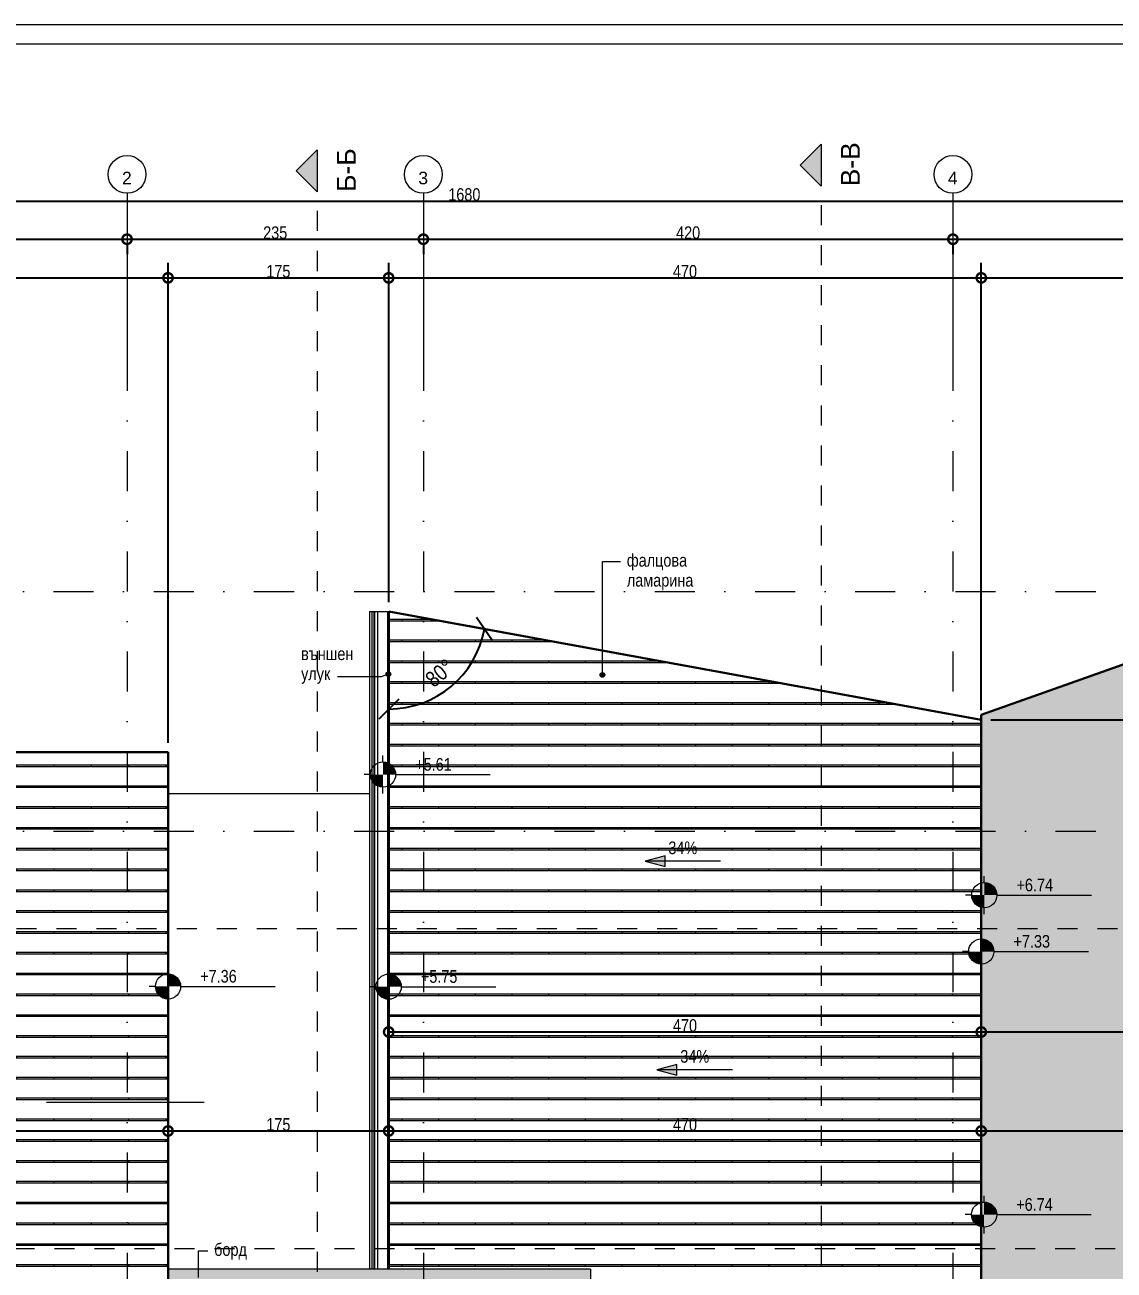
# Model space of a CAD drawing. Header units: centimetres. Extents: x 0 to 25250, y 0 to 2250.
# Drawn here: x 7047 to 7911, y 1112 to 2100 of the extents above; entities that cross this region are included whole.
import ezdxf

# ---------------------------------------------------------------- set-up
doc = ezdxf.new("R2010")
doc.units = ezdxf.units.CM
doc.linetypes.add('19-View-1$0$Dash', pattern=[31.75, 15.875, -15.875])
doc.linetypes.add('19-View-1$0$Dash dot', pattern=[79.375, 31.75, -23.8125, 0, -23.8125])
for name, color, linetype, lineweight in [('A-ANNO-DIMS', 7, 'Continuous', 9), ('A-ANNO-NOTE', 7, 'Continuous', 9), ('A-DETL-MBND', 7, 'Continuous', 9), ('A-ROOF', 7, 'Continuous', 9), ('A-ROOF-OTLN', 7, 'Continuous', 9), ('A-ROOF-PATT', 7, 'Continuous', 9), ('A-WALL', 7, 'Continuous', 9), ('A-WALL-PATT', 7, 'Continuous', 9), ('G-ANNO-DIMS', 7, 'Continuous', 9), ('G-ANNO-SYMB', 7, 'Continuous', 9), ('G-ANNO-TEXT', 7, 'Continuous', 9), ('G-ANNO-TTLB', 7, 'Continuous', 9), ('S-GRID', 7, 'Continuous', 9), ('S-GRID-IDEN', 7, 'Continuous', 9)]:
    doc.layers.add(name, color=color, linetype=linetype, lineweight=lineweight)
doc.styles.add('19-View-1$0$Arial', font='arial.ttf', dxfattribs={"height": 10})
doc.styles.add('19-View-1$0$Arial Narrow', font='ARIALN.TTF', dxfattribs={"height": 10})
doc.styles.add('19-View-1$0$Arial Narrow_1', font='ARIALN.TTF', dxfattribs={"height": 12.5})
doc.styles.add('19-View-1$0$Arial Narrow_2', font='ARIALN.TTF', dxfattribs={"height": 10})
doc.styles.add('19-View-1$0$Arial Narrow_3', font='ARIALN.TTF', dxfattribs={"height": 10})
doc.styles.add('19-View-1$0$Arial_1', font='arial.ttf', dxfattribs={"height": 15})
doc.dimstyles.new('19-View-1$0$Diagonal_1', dxfattribs={"dimscale": 30.48, "dimtxt": 12.792887, "dimasz": 0.520833, "dimexe": 0.393701, "dimexo": 0.246063, "dimgap": 0.246063, "dimtad": 1, "dimdec": 0, "dimzin": 0, "dimdsep": 46, "dimtxsty": '19-View-1$0$Arial Narrow_1', "dimblk1": '19-View-1$0$_Oblique', "dimblk2": '19-View-1$0$_Oblique', "dimsah": 1, "dimcen": 0.09, "dimadec": 0, "dimazin": 0, "dimtfac": 1, "dimtdec": 4, "dimtix": 1, "dimtmove": 0, "dimatfit": 3, "dimfxl": 1, "dimtvp": 1, "dimtolj": 1, "dimtzin": 0, "dimarcsym": 2})
doc.dimstyles.new('19-View-1$0$TEC_DIM', dxfattribs={"dimscale": 30.48, "dimtxt": 10.23431, "dimasz": 0.492126, "dimexe": 0.393701, "dimexo": 0.246063, "dimgap": 0, "dimtad": 1, "dimdec": 0, "dimzin": 0, "dimdsep": 46, "dimtxsty": '19-View-1$0$Arial Narrow', "dimblk1": '19-View-1$0$_DotSmall', "dimblk2": '19-View-1$0$_DotSmall', "dimsah": 1, "dimcen": 0.09, "dimazin": 0, "dimtfac": 1, "dimtdec": 4, "dimtix": 1, "dimtmove": 0, "dimatfit": 3, "dimfxl": 1, "dimtvp": 1, "dimtolj": 1, "dimtzin": 0, "dimarcsym": 2})
doc.dimstyles.new('19-View-1$0$TEC_DIM_1', dxfattribs={"dimscale": 30.48, "dimtxt": 10.23431, "dimasz": 0.492126, "dimexe": 0.393701, "dimexo": 0.246063, "dimgap": 0, "dimtad": 1, "dimdec": 0, "dimzin": 0, "dimdsep": 46, "dimtxsty": '19-View-1$0$Arial Narrow_3', "dimblk1": '19-View-1$0$_DotSmall', "dimblk2": '19-View-1$0$_DotSmall', "dimsah": 1, "dimcen": 0.09, "dimazin": 0, "dimtfac": 1, "dimtdec": 4, "dimtix": 1, "dimtmove": 0, "dimatfit": 3, "dimfxl": 1, "dimtvp": 1, "dimtolj": 1, "dimtzin": 0, "dimarcsym": 2})

# ---------------------------------------------------------------- blocks, each defined once
blk = doc.blocks.new('TEC_ОФИЦИАЛНА РАМКА - TEC_ОФИЦИАЛНА РАМКА-2548456-СГРАДА ТИП III - ПЛАН ПОКРИВ')
at = {"layer": 'G-ANNO-TTLB'}
for p, q in [((41.621, 37.554), (-18.379, 37.554)), ((-16.129, 37.254), (41.321, 37.254))]:
    blk.add_line(p, q, dxfattribs=at)
blk = doc.blocks.new('Grid - TEC_GRID_CIRCLE-145857-ПОКРИВ')
at = {"layer": 'S-GRID-IDEN'}
blk.add_circle((0, 0), 0.3, dxfattribs=at)
blk = doc.blocks.new('Section - TEC_SECTION-13048-ПОКРИВ')
at = {"layer": 'G-ANNO-SYMB'}
blk.add_hatch(color=256, dxfattribs=at).paths.add_polyline_path([(0, 0.334), (0.334, 0), (-0.334, 0)])
for p, q in [((0, 0.334), (-0.334, 0)), ((0.334, 0), (0, 0.334)), ((-0.334, 0), (0.334, 0))]:
    blk.add_line(p, q, dxfattribs=at)
blk = doc.blocks.new('Spot Elevations - PLAN - PROJECT-149572-ПОКРИВ')
at = {"layer": 'A-ANNO-NOTE'}
h = blk.add_hatch(color=256, dxfattribs=at)
edge = h.paths.add_edge_path()
edge.add_line((0, 0), (0, 0.2))
edge.add_arc((0, 0), 0.2, 0, 90, ccw=False)
edge.add_line((0.2, 0), (0, 0))
h = blk.add_hatch(color=256, dxfattribs=at)
edge = h.paths.add_edge_path()
edge.add_line((0, 0), (0, -0.2))
edge.add_arc((0, 0), 0.2, 180, 270, ccw=False)
edge.add_line((-0.2, 0), (0, 0))
for p, q in [((0, 0.2), (0, 0.3)), ((-0.2, 0), (-0.3, 0)), ((0.2, 0), (1.7, 0)), ((0, -0.3), (0, -0.2))]:
    blk.add_line(p, q, dxfattribs=at)
blk.add_circle((0, 0), 0.2, dxfattribs=at)
blk = doc.blocks.new('19-View-1$0$_DotSmall')
at = {"color": 0, "linetype": 'ByBlock', "const_width": 0.5}
blk.add_lwpolyline([(-0.0625, 0, 1), (0.0625, 0, 1)], format="xyb", close=True, dxfattribs=at)
blk = doc.blocks.new('*D2884')
at = {"layer": 'A-ANNO-DIMS', "color": 0, "lineweight": -2, "transparency": 16777216}
for p, q in [((6668.5, 1930.04), (7128.5, 1930.04)), ((6668.5, 1925.2), (6668.5, 1918.04)), ((7128.5, 1925.2), (7128.5, 1918.04))]:
    blk.add_line(p, q, dxfattribs=at)
at = {"layer": 'A-ANNO-DIMS', "color": 0, "lineweight": -2, "transparency": 16777216, "xscale": 15, "yscale": 15, "zscale": 15, "rotation": 180}
blk.add_blockref('19-View-1$0$_DotSmall', (6668.5, 1930.04), dxfattribs=at)
at = {"layer": 'A-ANNO-DIMS', "color": 0, "lineweight": -2, "transparency": 16777216, "xscale": 15, "yscale": 15, "zscale": 15}
blk.add_blockref('19-View-1$0$_DotSmall', (7128.5, 1930.04), dxfattribs=at)
at = {"layer": 'A-ANNO-DIMS', "color": 0, "transparency": 16777216, "insert": (6898.5, 1935.15), "char_height": 10, "width": 22.8079, "attachment_point": 5, "style": '19-View-1$0$Arial Narrow'}
blk.add_mtext('\\A1;460', dxfattribs=at)
blk = doc.blocks.new('*D2885')
at = {"layer": 'A-ANNO-DIMS', "color": 0, "lineweight": -2, "transparency": 16777216}
for p, q in [((7128.5, 1930.04), (7363.5, 1930.04)), ((7128.5, 1925.2), (7128.5, 1918.04)), ((7363.5, 1925.2), (7363.5, 1918.04))]:
    blk.add_line(p, q, dxfattribs=at)
at = {"layer": 'A-ANNO-DIMS', "color": 0, "lineweight": -2, "transparency": 16777216, "xscale": 15, "yscale": 15, "zscale": 15, "rotation": 180}
blk.add_blockref('19-View-1$0$_DotSmall', (7128.5, 1930.04), dxfattribs=at)
at = {"layer": 'A-ANNO-DIMS', "color": 0, "lineweight": -2, "transparency": 16777216, "xscale": 15, "yscale": 15, "zscale": 15}
blk.add_blockref('19-View-1$0$_DotSmall', (7363.5, 1930.04), dxfattribs=at)
at = {"layer": 'A-ANNO-DIMS', "color": 0, "transparency": 16777216, "insert": (7246, 1935.15), "char_height": 10, "width": 22.8079, "attachment_point": 5, "style": '19-View-1$0$Arial Narrow'}
blk.add_mtext('\\A1;235', dxfattribs=at)
blk = doc.blocks.new('*D2886')
at = {"layer": 'A-ANNO-DIMS', "color": 0, "lineweight": -2, "transparency": 16777216}
for p, q in [((7363.5, 1930.04), (7783.5, 1930.04)), ((7363.5, 1925.2), (7363.5, 1918.04)), ((7783.5, 1925.2), (7783.5, 1918.04))]:
    blk.add_line(p, q, dxfattribs=at)
at = {"layer": 'A-ANNO-DIMS', "color": 0, "lineweight": -2, "transparency": 16777216, "xscale": 15, "yscale": 15, "zscale": 15, "rotation": 180}
blk.add_blockref('19-View-1$0$_DotSmall', (7363.5, 1930.04), dxfattribs=at)
at = {"layer": 'A-ANNO-DIMS', "color": 0, "lineweight": -2, "transparency": 16777216, "xscale": 15, "yscale": 15, "zscale": 15}
blk.add_blockref('19-View-1$0$_DotSmall', (7783.5, 1930.04), dxfattribs=at)
at = {"layer": 'A-ANNO-DIMS', "color": 0, "transparency": 16777216, "insert": (7573.5, 1935.15), "char_height": 10, "width": 22.8079, "attachment_point": 5, "style": '19-View-1$0$Arial Narrow'}
blk.add_mtext('\\A1;420', dxfattribs=at)
blk = doc.blocks.new('*D2887')
at = {"layer": 'A-ANNO-DIMS', "color": 0, "lineweight": -2, "transparency": 16777216}
for p, q in [((7783.5, 1930.04), (8203.5, 1930.04)), ((7783.5, 1925.2), (7783.5, 1918.04)), ((8203.5, 1925.2), (8203.5, 1918.04))]:
    blk.add_line(p, q, dxfattribs=at)
at = {"layer": 'A-ANNO-DIMS', "color": 0, "lineweight": -2, "transparency": 16777216, "xscale": 15, "yscale": 15, "zscale": 15, "rotation": 180}
blk.add_blockref('19-View-1$0$_DotSmall', (7783.5, 1930.04), dxfattribs=at)
at = {"layer": 'A-ANNO-DIMS', "color": 0, "lineweight": -2, "transparency": 16777216, "xscale": 15, "yscale": 15, "zscale": 15}
blk.add_blockref('19-View-1$0$_DotSmall', (8203.5, 1930.04), dxfattribs=at)
at = {"layer": 'A-ANNO-DIMS', "color": 0, "transparency": 16777216, "insert": (7993.5, 1935.15), "char_height": 10, "width": 22.8079, "attachment_point": 5, "style": '19-View-1$0$Arial Narrow'}
blk.add_mtext('\\A1;420', dxfattribs=at)
blk = doc.blocks.new('*D2889')
at = {"layer": 'A-ANNO-DIMS', "color": 0, "lineweight": -2, "transparency": 16777216}
for p, q in [((6556, 1285.61), (6556, 1972.27)), ((8236, 1712.68), (8236, 1972.27)), ((6556, 1960.27), (8236, 1960.27))]:
    blk.add_line(p, q, dxfattribs=at)
at = {"layer": 'A-ANNO-DIMS', "color": 0, "lineweight": -2, "transparency": 16777216, "xscale": 15, "yscale": 15, "zscale": 15, "rotation": 180}
blk.add_blockref('19-View-1$0$_DotSmall', (6556, 1960.27), dxfattribs=at)
at = {"layer": 'A-ANNO-DIMS', "color": 0, "lineweight": -2, "transparency": 16777216, "xscale": 15, "yscale": 15, "zscale": 15}
blk.add_blockref('19-View-1$0$_DotSmall', (8236, 1960.27), dxfattribs=at)
at = {"layer": 'A-ANNO-DIMS', "color": 0, "transparency": 16777216, "insert": (7396, 1965.38), "char_height": 10, "width": 30.4105, "attachment_point": 5, "style": '19-View-1$0$Arial Narrow'}
blk.add_mtext('\\A1;1680', dxfattribs=at)
blk = doc.blocks.new('*D2891')
at = {"layer": 'A-ANNO-DIMS', "color": 0, "lineweight": -2, "transparency": 16777216}
for p, q in [((6636, 1530.61), (6636, 1911.37)), ((7161, 1530.61), (7161, 1911.37)), ((6636, 1899.37), (7161, 1899.37))]:
    blk.add_line(p, q, dxfattribs=at)
at = {"layer": 'A-ANNO-DIMS', "color": 0, "lineweight": -2, "transparency": 16777216, "xscale": 15, "yscale": 15, "zscale": 15, "rotation": 180}
blk.add_blockref('19-View-1$0$_DotSmall', (6636, 1899.37), dxfattribs=at)
at = {"layer": 'A-ANNO-DIMS', "color": 0, "lineweight": -2, "transparency": 16777216, "xscale": 15, "yscale": 15, "zscale": 15}
blk.add_blockref('19-View-1$0$_DotSmall', (7161, 1899.37), dxfattribs=at)
at = {"layer": 'A-ANNO-DIMS', "color": 0, "transparency": 16777216, "insert": (6898.5, 1904.47), "char_height": 10, "width": 22.8079, "attachment_point": 5, "style": '19-View-1$0$Arial Narrow'}
blk.add_mtext('\\A1;525', dxfattribs=at)
blk = doc.blocks.new('*D2892')
at = {"layer": 'A-ANNO-DIMS', "color": 0, "lineweight": -2, "transparency": 16777216}
for p, q in [((7161, 1530.61), (7161, 1911.37)), ((7336, 1642.23), (7336, 1911.37)), ((7161, 1899.37), (7336, 1899.37))]:
    blk.add_line(p, q, dxfattribs=at)
at = {"layer": 'A-ANNO-DIMS', "color": 0, "lineweight": -2, "transparency": 16777216, "xscale": 15, "yscale": 15, "zscale": 15, "rotation": 180}
blk.add_blockref('19-View-1$0$_DotSmall', (7161, 1899.37), dxfattribs=at)
at = {"layer": 'A-ANNO-DIMS', "color": 0, "lineweight": -2, "transparency": 16777216, "xscale": 15, "yscale": 15, "zscale": 15}
blk.add_blockref('19-View-1$0$_DotSmall', (7336, 1899.37), dxfattribs=at)
at = {"layer": 'A-ANNO-DIMS', "color": 0, "transparency": 16777216, "insert": (7248.5, 1904.47), "char_height": 10, "width": 22.8079, "attachment_point": 5, "style": '19-View-1$0$Arial Narrow'}
blk.add_mtext('\\A1;175', dxfattribs=at)
blk = doc.blocks.new('*D2893')
at = {"layer": 'A-ANNO-DIMS', "color": 0, "lineweight": -2, "transparency": 16777216}
for p, q in [((7336, 1642.23), (7336, 1911.37)), ((7806, 1556.44), (7806, 1911.37)), ((7336, 1899.37), (7806, 1899.37))]:
    blk.add_line(p, q, dxfattribs=at)
at = {"layer": 'A-ANNO-DIMS', "color": 0, "lineweight": -2, "transparency": 16777216, "xscale": 15, "yscale": 15, "zscale": 15, "rotation": 180}
blk.add_blockref('19-View-1$0$_DotSmall', (7336, 1899.37), dxfattribs=at)
at = {"layer": 'A-ANNO-DIMS', "color": 0, "lineweight": -2, "transparency": 16777216, "xscale": 15, "yscale": 15, "zscale": 15}
blk.add_blockref('19-View-1$0$_DotSmall', (7806, 1899.37), dxfattribs=at)
at = {"layer": 'A-ANNO-DIMS', "color": 0, "transparency": 16777216, "insert": (7571, 1904.47), "char_height": 10, "width": 22.8079, "attachment_point": 5, "style": '19-View-1$0$Arial Narrow'}
blk.add_mtext('\\A1;470', dxfattribs=at)
blk = doc.blocks.new('*D2894')
at = {"layer": 'A-ANNO-DIMS', "color": 0, "lineweight": -2, "transparency": 16777216}
for p, q in [((7806, 1556.44), (7806, 1911.37)), ((8236, 1712.68), (8236, 1911.37)), ((7806, 1899.37), (8236, 1899.37))]:
    blk.add_line(p, q, dxfattribs=at)
at = {"layer": 'A-ANNO-DIMS', "color": 0, "lineweight": -2, "transparency": 16777216, "xscale": 15, "yscale": 15, "zscale": 15, "rotation": 180}
blk.add_blockref('19-View-1$0$_DotSmall', (7806, 1899.37), dxfattribs=at)
at = {"layer": 'A-ANNO-DIMS', "color": 0, "lineweight": -2, "transparency": 16777216, "xscale": 15, "yscale": 15, "zscale": 15}
blk.add_blockref('19-View-1$0$_DotSmall', (8236, 1899.37), dxfattribs=at)
at = {"layer": 'A-ANNO-DIMS', "color": 0, "transparency": 16777216, "insert": (8021, 1904.47), "char_height": 10, "width": 22.8079, "attachment_point": 5, "style": '19-View-1$0$Arial Narrow'}
blk.add_mtext('\\A1;430', dxfattribs=at)
blk = doc.blocks.new('19-View-1$0$_Oblique')
at = {"color": 0, "linetype": 'ByBlock', "lineweight": -2}
blk.add_line((-0.5, -0.5), (0.5, 0.5), dxfattribs=at)
blk = doc.blocks.new('*D2943')
at = {"layer": 'A-ANNO-DIMS', "color": 0, "lineweight": -2, "transparency": 16777216}
for p, q in [((7428.29, 1617.88), (7400.26, 1623)), ((7336, 1540.9), (7336, 1569.4))]:
    blk.add_line(p, q, dxfattribs=at)
blk.add_arc((7336, 1634.73), 77.32, 270, 349.65596, dxfattribs=at)
at = {"layer": 'A-ANNO-DIMS', "color": 0, "lineweight": -2, "transparency": 16777216, "xscale": 15.875, "yscale": 15.875, "zscale": 15.875}
for p, rotation in [((7412.06, 1620.84), 79.65595731341536), ((7336, 1557.4), 180.0000000000002)]:
    blk.add_blockref('19-View-1$0$_Oblique', p, dxfattribs=dict(at, rotation=rotation))
at = {"layer": 'A-ANNO-DIMS', "color": 0, "transparency": 16777216, "insert": (7376.63, 1586.01), "char_height": 12.5, "width": 27.2915, "attachment_point": 5, "rotation": 39.82798, "style": '19-View-1$0$Arial Narrow_1'}
blk.add_mtext('\\A1;80°', dxfattribs=at)
blk = doc.blocks.new('*D2945')
at = {"layer": 'A-ANNO-DIMS', "color": 0, "lineweight": -2, "transparency": 16777216}
for p, q in [((6666.12, 1210.61), (6666.12, 1234.75)), ((6666.12, 1222.75), (7161, 1222.75)), ((7161, 1217.9), (7161, 1210.75))]:
    blk.add_line(p, q, dxfattribs=at)
at = {"layer": 'A-ANNO-DIMS', "color": 0, "lineweight": -2, "transparency": 16777216, "xscale": 15, "yscale": 15, "zscale": 15, "rotation": 180}
blk.add_blockref('19-View-1$0$_DotSmall', (6666.12, 1222.75), dxfattribs=at)
at = {"layer": 'A-ANNO-DIMS', "color": 0, "lineweight": -2, "transparency": 16777216, "xscale": 15, "yscale": 15, "zscale": 15}
blk.add_blockref('19-View-1$0$_DotSmall', (7161, 1222.75), dxfattribs=at)
at = {"layer": 'A-ANNO-DIMS', "color": 0, "transparency": 16777216, "insert": (6913.56, 1227.85), "char_height": 10, "width": 22.8079, "attachment_point": 5, "style": '19-View-1$0$Arial Narrow'}
blk.add_mtext('\\A1;495', dxfattribs=at)
blk = doc.blocks.new('*D2946')
at = {"layer": 'A-ANNO-DIMS', "color": 0, "lineweight": -2, "transparency": 16777216}
for p, q in [((7161, 1222.75), (7336, 1222.75)), ((7161, 1217.9), (7161, 1210.75)), ((7336, 1217.9), (7336, 1210.75))]:
    blk.add_line(p, q, dxfattribs=at)
at = {"layer": 'A-ANNO-DIMS', "color": 0, "lineweight": -2, "transparency": 16777216, "xscale": 15, "yscale": 15, "zscale": 15, "rotation": 180}
blk.add_blockref('19-View-1$0$_DotSmall', (7161, 1222.75), dxfattribs=at)
at = {"layer": 'A-ANNO-DIMS', "color": 0, "lineweight": -2, "transparency": 16777216, "xscale": 15, "yscale": 15, "zscale": 15}
blk.add_blockref('19-View-1$0$_DotSmall', (7336, 1222.75), dxfattribs=at)
at = {"layer": 'A-ANNO-DIMS', "color": 0, "transparency": 16777216, "insert": (7248.5, 1227.85), "char_height": 10, "width": 22.8079, "attachment_point": 5, "style": '19-View-1$0$Arial Narrow'}
blk.add_mtext('\\A1;175', dxfattribs=at)
blk = doc.blocks.new('*D2947')
at = {"layer": 'A-ANNO-DIMS', "color": 0, "lineweight": -2, "transparency": 16777216}
for p, q in [((7336, 1222.75), (7806, 1222.75)), ((7336, 1217.9), (7336, 1210.75)), ((7806, 1217.9), (7806, 1210.75))]:
    blk.add_line(p, q, dxfattribs=at)
at = {"layer": 'A-ANNO-DIMS', "color": 0, "lineweight": -2, "transparency": 16777216, "xscale": 15, "yscale": 15, "zscale": 15, "rotation": 180}
blk.add_blockref('19-View-1$0$_DotSmall', (7336, 1222.75), dxfattribs=at)
at = {"layer": 'A-ANNO-DIMS', "color": 0, "lineweight": -2, "transparency": 16777216, "xscale": 15, "yscale": 15, "zscale": 15}
blk.add_blockref('19-View-1$0$_DotSmall', (7806, 1222.75), dxfattribs=at)
at = {"layer": 'A-ANNO-DIMS', "color": 0, "transparency": 16777216, "insert": (7571, 1227.85), "char_height": 10, "width": 22.8079, "attachment_point": 5, "style": '19-View-1$0$Arial Narrow'}
blk.add_mtext('\\A1;470', dxfattribs=at)
blk = doc.blocks.new('*D2948')
at = {"layer": 'A-ANNO-DIMS', "color": 0, "lineweight": -2, "transparency": 16777216}
for p, q in [((7806, 1222.75), (8236, 1222.75)), ((7806, 1217.9), (7806, 1210.75)), ((8236, 1217.9), (8236, 1210.75))]:
    blk.add_line(p, q, dxfattribs=at)
at = {"layer": 'A-ANNO-DIMS', "color": 0, "lineweight": -2, "transparency": 16777216, "xscale": 15, "yscale": 15, "zscale": 15, "rotation": 180}
blk.add_blockref('19-View-1$0$_DotSmall', (7806, 1222.75), dxfattribs=at)
at = {"layer": 'A-ANNO-DIMS', "color": 0, "lineweight": -2, "transparency": 16777216, "xscale": 15, "yscale": 15, "zscale": 15}
blk.add_blockref('19-View-1$0$_DotSmall', (8236, 1222.75), dxfattribs=at)
at = {"layer": 'A-ANNO-DIMS', "color": 0, "transparency": 16777216, "insert": (8021, 1227.85), "char_height": 10, "width": 22.8079, "attachment_point": 5, "style": '19-View-1$0$Arial Narrow'}
blk.add_mtext('\\A1;430', dxfattribs=at)
blk = doc.blocks.new('*D2949')
at = {"layer": 'A-ANNO-DIMS', "color": 0, "lineweight": -2, "transparency": 16777216}
for p, q in [((7336, 1301.27), (7806, 1301.27)), ((7336, 1296.42), (7336, 1289.27)), ((7806, 1296.42), (7806, 1289.27))]:
    blk.add_line(p, q, dxfattribs=at)
at = {"layer": 'A-ANNO-DIMS', "color": 0, "lineweight": -2, "transparency": 16777216, "xscale": 15, "yscale": 15, "zscale": 15, "rotation": 180}
blk.add_blockref('19-View-1$0$_DotSmall', (7336, 1301.27), dxfattribs=at)
at = {"layer": 'A-ANNO-DIMS', "color": 0, "lineweight": -2, "transparency": 16777216, "xscale": 15, "yscale": 15, "zscale": 15}
blk.add_blockref('19-View-1$0$_DotSmall', (7806, 1301.27), dxfattribs=at)
at = {"layer": 'A-ANNO-DIMS', "color": 0, "transparency": 16777216, "insert": (7571, 1306.38), "char_height": 10, "width": 22.8079, "attachment_point": 5, "style": '19-View-1$0$Arial Narrow'}
blk.add_mtext('\\A1;470', dxfattribs=at)
blk = doc.blocks.new('*D2950')
at = {"layer": 'A-ANNO-DIMS', "color": 0, "lineweight": -2, "transparency": 16777216}
for p, q in [((8124.09, 1315.61), (8124.09, 1289.27)), ((7806, 1301.27), (8124.09, 1301.27)), ((7806, 1296.42), (7806, 1289.27))]:
    blk.add_line(p, q, dxfattribs=at)
at = {"layer": 'A-ANNO-DIMS', "color": 0, "lineweight": -2, "transparency": 16777216, "xscale": 15, "yscale": 15, "zscale": 15, "rotation": 180}
blk.add_blockref('19-View-1$0$_DotSmall', (7806, 1301.27), dxfattribs=at)
at = {"layer": 'A-ANNO-DIMS', "color": 0, "lineweight": -2, "transparency": 16777216, "xscale": 15, "yscale": 15, "zscale": 15}
blk.add_blockref('19-View-1$0$_DotSmall', (8124.09, 1301.27), dxfattribs=at)
at = {"layer": 'A-ANNO-DIMS', "color": 0, "transparency": 16777216, "insert": (7965.04, 1307.23), "char_height": 10, "width": 22.8079, "attachment_point": 5, "style": '19-View-1$0$Arial Narrow_3'}
blk.add_mtext('\\A1;\u200e320', dxfattribs=at)
blk = doc.blocks.new('*D2958')
at = {"layer": 'A-ANNO-DIMS', "color": 0, "lineweight": -2, "transparency": 16777216}
for p, q in [((7813.5, 1548.94), (8011.1, 1548.94)), ((7999.1, 1423.11), (7999.1, 1548.94)), ((8116.59, 1423.11), (7987.1, 1423.11))]:
    blk.add_line(p, q, dxfattribs=at)
at = {"layer": 'A-ANNO-DIMS', "color": 0, "lineweight": -2, "transparency": 16777216, "xscale": 15, "yscale": 15, "zscale": 15}
for p, rotation in [((7999.1, 1548.94), 90), ((7999.1, 1423.11), 270)]:
    blk.add_blockref('19-View-1$0$_DotSmall', p, dxfattribs=dict(at, rotation=rotation))
at = {"layer": 'A-ANNO-DIMS', "color": 0, "transparency": 16777216, "insert": (7993.99, 1486.02), "char_height": 10, "width": 22.8079, "attachment_point": 5, "rotation": 90, "style": '19-View-1$0$Arial Narrow'}
blk.add_mtext('\\A1;126', dxfattribs=at)
blk = doc.blocks.new('*D2959')
at = {"layer": 'A-ANNO-DIMS', "color": 0, "lineweight": -2, "transparency": 16777216}
for p, q in [((8228.5, 1705.18), (7987.1, 1705.18)), ((7999.1, 1548.94), (7999.1, 1705.18)), ((7813.5, 1548.94), (8011.1, 1548.94))]:
    blk.add_line(p, q, dxfattribs=at)
at = {"layer": 'A-ANNO-DIMS', "color": 0, "lineweight": -2, "transparency": 16777216, "xscale": 15, "yscale": 15, "zscale": 15}
for p, rotation in [((7999.1, 1705.18), 90), ((7999.1, 1548.94), 270)]:
    blk.add_blockref('19-View-1$0$_DotSmall', p, dxfattribs=dict(at, rotation=rotation))
at = {"layer": 'A-ANNO-DIMS', "color": 0, "transparency": 16777216, "insert": (7993.99, 1627.06), "char_height": 10, "width": 22.8079, "attachment_point": 5, "rotation": 90, "style": '19-View-1$0$Arial Narrow'}
blk.add_mtext('\\A1;156', dxfattribs=at)

msp = doc.modelspace()

# ---------------------------------------------------------------- block references
at = {"layer": 'G-ANNO-TTLB', "xscale": 49.99999999999999, "yscale": 49.99999999999999, "zscale": 49.99999999999999}
msp.add_blockref('TEC_ОФИЦИАЛНА РАМКА - TEC_ОФИЦИАЛНА РАМКА-2548456-СГРАДА ТИП III - ПЛАН ПОКРИВ', (7118.96, 222.31), dxfattribs=at)

# ---------------------------------------------------------------- next in the draw order: hatches: boundary and pattern name
at = {"layer": 'A-ROOF-PATT', "true_color": 0x8b8b8b}
h = msp.add_hatch(dxfattribs=at)
h.set_pattern_fill('FP1_1', color=252, style=0, pattern_type=2)
h.set_pattern_definition([(90, (6517.642, -932.92), (-29.922, 16.51), [0.8382, -15.672]), (180, (6517.642, -949.431), (-29.922, -16.51), [29.922, 0]), (180, (6517.642, -948.161), (-29.922, -16.51), [29.922, 0])])
h.paths.add_polyline_path([(7756, 438.11), (8146, 438.11), (8146, 793.11), (8014.28, 793.11), (8014.28, 928.11), (8236, 928.11), (8236, 1323.11), (8124.09, 1323.11), (8124.09, 1423.11), (8236, 1423.11), (8236, 1705.18), (7806, 1552.93), (7806, 1051.11), (7756, 1051.11), (7756, 570.38)])
h.paths.add_polyline_path([(7821, 732.11), (7796, 732.11), (7796, 768.11), (7821, 768.11), (7821, 737.11)])
h.paths.add_polyline_path([(7816, 737.11), (7816, 743.88), (7801, 743.88), (7801, 737.11), (7804.06, 737.11)])
h.paths.add_polyline_path([(7812.76, 748.88), (7816, 748.88), (7816, 763.11), (7801, 763.11), (7801, 748.88), (7803.12, 748.88)])
h = msp.add_hatch(dxfattribs=at)
h.set_pattern_fill('FP1_13', color=252, style=0, pattern_type=2)
h.set_pattern_definition([(270, (6531.42, 1678.186), (29.105, -16.51), [0.8382, -15.672]), (0, (6531.421, 1694.696), (29.105, 16.51), [29.105, 0]), (0, (6531.421, 1693.426), (29.105, 16.51), [29.105, 0])])
h.paths.add_polyline_path([(7496, 1051.11), (7806, 1051.11), (7806, 1548.94), (7336, 1634.73), (7336, 1113.11), (7496, 1113.11), (7496, 1072.11)])
h = msp.add_hatch(dxfattribs=at)
h.set_pattern_fill('FP1_2', color=252, style=0, pattern_type=2)
h.set_pattern_definition([(270, (6448.962, 1678.186), (29.592, -16.51), [0.8382, -15.672]), (0, (6448.962, 1694.696), (29.592, 16.51), [29.592, 0]), (0, (6448.962, 1693.426), (29.592, 16.51), [29.592, 0])])
h.paths.add_polyline_path([(6636, 438.11), (7161, 438.11), (7161, 1523.11), (6636, 1523.11), (6636, 1278.11), (6556, 1278.11), (6556, 1203.11), (6666.12, 1203.11), (6666.12, 1023.11), (6556, 1023.11), (6556, 748.11), (6636, 748.11), (6636, 497.83)])
at = {"layer": 'A-WALL-PATT', "lineweight": 5, "true_color": 0xebebeb}
msp.add_hatch(color=7, dxfattribs=at).paths.add_polyline_path([(7496, 1072.11), (7496, 1113.11), (7161, 1113.11), (7161, 1072.11), (7437.5, 1072.11)])
at = {"layer": 'G-ANNO-DIMS'}
for points in [[(7539.3, 1436.75), (7555.17, 1432.49), (7555.17, 1441)], [(7548.76, 1271.34), (7564.63, 1267.09), (7564.63, 1275.59)]]:
    msp.add_hatch(color=256, dxfattribs=at).paths.add_polyline_path(points)
at = {"layer": 'G-ANNO-TEXT'}
h = msp.add_hatch(color=256, dxfattribs=at)
edge = h.paths.add_edge_path()
edge.add_arc((7335.76, 1584.99), 1.87, 0, 360)
h = msp.add_hatch(color=256, dxfattribs=at)
edge = h.paths.add_edge_path()
edge.add_arc((7505.48, 1584.5), 1.88, 0, 360)

# ---------------------------------------------------------------- next in the draw order: linework, layer by layer
at = {"layer": 'A-DETL-MBND', "color": 253, "true_color": 0xaaaaaa}
msp.add_line((7320.96, 1490.11), (7161, 1490.11), dxfattribs=at)
at = {"layer": 'A-ROOF', "lineweight": 30}
for p, q in [((8236, 1705.18), (7806, 1552.93)), ((7806, 1548.94), (7336, 1634.73)), ((7336, 1634.73), (7336, 1113.11)), ((7806, 1552.93), (7806, 1051.11)), ((6636, 1523.11), (7161, 1523.11)), ((7161, 1523.11), (7161, 438.11))]:
    msp.add_line(p, q, dxfattribs=at)
at = {"layer": 'A-ROOF-OTLN'}
for p, q in [((7320.76, 1634.73), (7320.76, 1113.11)), ((7320.76, 1634.73), (7322.71, 1634.73)), ((7322.71, 1634.73), (7322.71, 1113.11)), ((7322.72, 1634.73), (7336, 1634.73)), ((7324.16, 1634.73), (7324.16, 1113.11)), ((7324.65, 1634.73), (7324.65, 1113.11)), ((7327.16, 1634.73), (7327.16, 1113.11)), ((7335, 1634.73), (7335, 1113.11))]:
    msp.add_line(p, q, dxfattribs=at)
at = {"layer": 'A-WALL'}
for q in [(7161, 1113.11), (7496, 1072.11)]:
    msp.add_line((7496, 1113.11), q, dxfattribs=at)
at = {"layer": 'G-ANNO-DIMS'}
for p, q in [((7555.17, 1441), (7539.3, 1436.75)), ((7539.3, 1436.75), (7555.17, 1432.49)), ((7599.3, 1436.75), (7539.3, 1436.75)), ((7555.17, 1432.49), (7555.17, 1441)), ((7564.63, 1275.59), (7548.76, 1271.34)), ((7564.63, 1267.09), (7564.63, 1275.59)), ((7548.76, 1271.34), (7564.63, 1267.09)), ((7608.76, 1271.34), (7548.76, 1271.34))]:
    msp.add_line(p, q, dxfattribs=at)
at = {"layer": 'G-ANNO-SYMB', "linetype": '19-View-1$0$Dash', "lineweight": 18}
for p, q in [((7679, 1988.77), (7679, 248.09)), ((7279.29, 1984.19), (7279.29, 243.3)), ((6374.1, 1383.46), (8424.42, 1383.46)), ((6372.36, 1129.46), (8416.4, 1129.46))]:
    msp.add_line(p, q, dxfattribs=at)
at = {"layer": 'G-ANNO-TEXT'}
for p, q in [((7505.48, 1674.36), (7519.86, 1674.36)), ((7505.48, 1584.5), (7505.48, 1674.36)), ((7330.02, 1583), (7295.38, 1583)), ((7335.76, 1584.99), (7330.02, 1583)), ((7185.22, 1127.7), (7192.59, 1127.7)), ((7185.22, 1106.42), (7185.22, 1127.7))]:
    msp.add_line(p, q, dxfattribs=at)
for centre, radius in [((7335.76, 1584.99), 1.87), ((7505.48, 1584.5), 1.88)]:
    msp.add_circle(centre, radius, dxfattribs=at)
at = {"layer": 'S-GRID', "color": 1, "lineweight": 18, "true_color": 0xff0000}
for p, q in [((7128.5, 1966.42), (7128.5, 1841.42)), ((7363.5, 1966.42), (7363.5, 1841.42)), ((7783.5, 1966.42), (7783.5, 1841.42)), ((7064.6, 1245.61), (7189.6, 1245.61))]:
    msp.add_line(p, q, dxfattribs=at)
at = {"layer": 'S-GRID', "color": 1, "linetype": '19-View-1$0$Dash dot', "lineweight": 18, "true_color": 0xff0000}
for p, q in [((7128.5, 1841.42), (7128.5, 383.78)), ((7363.5, 1841.42), (7363.5, 383.78)), ((7783.5, 1841.42), (7783.5, 383.78)), ((6513.9, 1650.61), (8272.84, 1650.61)), ((6513.9, 1460.61), (8272.84, 1460.61)), ((6513.9, 1245.61), (7064.6, 1245.61))]:
    msp.add_line(p, q, dxfattribs=at)

# ---------------------------------------------------------------- next in the draw order: block references
at = {"layer": 'G-ANNO-DIMS', "xscale": 49.99999999999998, "yscale": 49.99999999999998, "zscale": 49.99999999999998}
for p in [(7331.49, 1505.43), (7808.39, 1409.79), (7806, 1365.09), (7161, 1337.38), (7336, 1337.21), (7808.2, 1156.4)]:
    msp.add_blockref('Spot Elevations - PLAN - PROJECT-149572-ПОКРИВ', p, dxfattribs=at)
at = {"layer": 'G-ANNO-SYMB', "extrusion": (0, 0, -1), "xscale": 49.99999999999998, "yscale": 49.99999999999998, "zscale": 49.99999999999998, "rotation": 270.0000000000003}
for p in [(-7679, 1988.77), (-7279.29, 1984.19)]:
    msp.add_blockref('Section - TEC_SECTION-13048-ПОКРИВ', p, dxfattribs=at)
at = {"layer": 'S-GRID-IDEN', "xscale": 49.99999999999998, "yscale": 49.99999999999998, "zscale": 49.99999999999998, "rotation": 180}
for p in [(7128.5, 1981.42), (7363.5, 1981.42), (7783.5, 1981.42)]:
    msp.add_blockref('Grid - TEC_GRID_CIRCLE-145857-ПОКРИВ', p, dxfattribs=at)

# ---------------------------------------------------------------- next in the draw order: texts
at = {"layer": 'G-ANNO-DIMS', "char_height": 10, "attachment_point": 1, "line_spacing_factor": 0.974696, "style": '19-View-1$0$Arial Narrow'}
for s, insert, width in [('+5.61', (7357.01, 1518.52), 34.7536), ('34%', (7557.83, 1452.33), 27.5081), ('+6.74', (7833.91, 1422.87), 34.7536), ('+7.33', (7831.52, 1378.17), 34.7536), ('+7.36', (7186.52, 1350.47), 34.7536), ('+5.75', (7361.52, 1350.3), 34.7536), ('34%', (7567.3, 1286.93), 27.5081), ('+6.74', (7833.72, 1169.49), 34.7536)]:
    msp.add_mtext(s, dxfattribs=dict(at, insert=insert, width=width))
at = {"layer": 'G-ANNO-SYMB', "char_height": 15, "attachment_point": 5, "rotation": 90, "line_spacing_factor": 0.936439, "style": '19-View-1$0$Arial_1'}
for s, insert, width in [('\\pt60,120,180,240,300,360,420,480,540,600,660,720,780,840,900,960,1020,1080,1140,1200,1260,1320,1380,1440,1500,1560,1620,1680,1740,1800,1860,1920;{\\fArial|b0|i0|c204|p34;В}-{\\fArial|b0|i0|c204|p34;В}', (7702.12, 1989.45), 35.7), ('\\pt60,120,180,240,300,360,420,480,540,600,660,720,780,840,900,960,1020,1080,1140,1200,1260,1320,1380,1440,1500,1560,1620,1680,1740,1800,1860,1920;{\\fArial|b0|i0|c204|p34;Б}-{\\fArial|b0|i0|c204|p34;Б}', (7302.41, 1984.86), 35.05)]:
    msp.add_mtext(s, dxfattribs=dict(at, insert=insert, width=width))
at = {"layer": 'G-ANNO-TEXT', "char_height": 10, "attachment_point": 1, "line_spacing_factor": 0.949189, "style": '19-View-1$0$Arial Narrow_2'}
for s, insert, width in [('\\pt15,30,45,60,75,90,105,120,135,150,165,180,195,210,225,240,255,270,285,300,315,330,345,360,375,390,405,420,435,450,465,480;{\\fArial Narrow|b0|i0|c204|p34;фалцова ламарина}', (7524.86, 1680.37), 86.35), ('\\pt15,30,45,60,75,90,105,120,135,150,165,180,195,210,225,240,255,270,285,300,315,330,345,360,375,390,405,420,435,450,465,480;{\\fArial Narrow|b0|i0|c204|p34;външен улук}', (7266.56, 1606.21), 58.55), ('\\pt15,30,45,60,75,90,105,120,135,150,165,180,195,210,225,240,255,270,285,300,315,330,345,360,375,390,405,420,435,450,465,480;{\\fArial Narrow|b0|i0|c204|p34;борд}', (7197.59, 1133.72), 86.35)]:
    msp.add_mtext(s, dxfattribs=dict(at, insert=insert, width=width))
at = {"layer": 'S-GRID-IDEN', "char_height": 10, "width": 8.25, "attachment_point": 5, "line_spacing_factor": 0.936439, "style": '19-View-1$0$Arial'}
for s, insert in [('\\pt50,100,150,200,250,300,350,400,450,500,550,600,650,700,750,800,850,900,950,1000,1050,1100,1150,1200,1250,1300,1350,1400,1450,1500,1550,1600;2', (7128.35, 1978.51)), ('\\pt50,100,150,200,250,300,350,400,450,500,550,600,650,700,750,800,850,900,950,1000,1050,1100,1150,1200,1250,1300,1350,1400,1450,1500,1550,1600;3', (7363.35, 1978.51)), ('\\pt50,100,150,200,250,300,350,400,450,500,550,600,650,700,750,800,850,900,950,1000,1050,1100,1150,1200,1250,1300,1350,1400,1450,1500,1550,1600;4', (7783.35, 1978.51))]:
    msp.add_mtext(s, dxfattribs=dict(at, insert=insert))

# ---------------------------------------------------------------- next in the draw order: dimensions: what is measured, and where the dimension line sits
at = {"layer": 'A-ANNO-DIMS'}
for base, p1, p2, override, picture, middle in [((8236, 1960.27), (6556, 1278.11), (8236, 1705.18), {"dimpost": '<>', "dimfxl": 1733.431886}, '*D2889', (7396, 1965.38)), ((7128.5, 1930.04), (6668.5, 1932.7), (7128.5, 1932.7), {"dimpost": '<>', "dimfxl": 460}, '*D2884', (6898.5, 1935.15)), ((7363.5, 1930.04), (7128.5, 1932.7), (7363.5, 1932.7), {"dimpost": '<>', "dimfxl": 235}, '*D2885', (7246, 1935.15)), ((7783.5, 1930.04), (7363.5, 1932.7), (7783.5, 1932.7), {"dimpost": '<>', "dimfxl": 420}, '*D2886', (7573.5, 1935.15)), ((8203.5, 1930.04), (7783.5, 1932.7), (8203.5, 1932.7), {"dimpost": '<>', "dimfxl": 420}, '*D2887', (7993.5, 1935.15)), ((7161, 1899.37), (6636, 1523.11), (7161, 1523.11), {"dimpost": '<>', "dimfxl": 525}, '*D2891', (6898.5, 1904.47)), ((7336, 1899.37), (7161, 1523.11), (7336, 1634.73), {"dimpost": '<>', "dimfxl": 207.565175}, '*D2892', (7248.5, 1904.47)), ((8236, 1899.37), (7806, 1548.94), (8236, 1705.18), {"dimpost": '<>', "dimfxl": 457.504045}, '*D2894', (8021, 1904.47)), ((7806, 1301.27), (7336, 1303.92), (7806, 1303.92), {"dimpost": '<>', "dimfxl": 470}, '*D2949', (7571, 1306.38)), ((7161, 1222.75), (6666.12, 1203.11), (7161, 1225.4), {"dimpost": '<>', "dimfxl": 495.381309}, '*D2945', (6913.56, 1227.85)), ((7336, 1222.75), (7161, 1225.4), (7336, 1225.4), {"dimpost": '<>', "dimfxl": 175}, '*D2946', (7248.5, 1227.85)), ((7806, 1222.75), (7336, 1225.4), (7806, 1225.4), {"dimpost": '<>', "dimfxl": 470}, '*D2947', (7571, 1227.85)), ((8236, 1222.75), (7806, 1225.4), (8236, 1225.4), {"dimpost": '<>', "dimfxl": 430}, '*D2948', (8021, 1227.85))]:
    dim = msp.add_linear_dim(base=base, p1=p1, p2=p2, dimstyle='19-View-1$0$TEC_DIM', override=override, dxfattribs=at)
    dim.commit()
    dim.dimension.update_dxf_attribs({"geometry": picture, "text_midpoint": middle})
for base, p1, p2, angle, override, picture, middle in [((7806, 1899.37), (7336, 1634.73), (7806, 1548.94), 0, {"dimpost": '<>', "dimfxl": 477.764969}, '*D2893', (7571, 1904.47)), ((7999.1, 1705.18), (7806, 1548.94), (8236, 1705.18), 90, {"dimpost": '<>', "dimfxl": 457.504045}, '*D2959', (7993.99, 1627.06)), ((7999.1, 1548.94), (8124.09, 1423.11), (7806, 1548.94), 90, {"dimpost": '<>', "dimfxl": 342.078549}, '*D2958', (7993.99, 1486.02))]:
    dim = msp.add_linear_dim(base=base, p1=p1, p2=p2, angle=angle, dimstyle='19-View-1$0$TEC_DIM', override=override, dxfattribs=at)
    dim.commit()
    dim.dimension.update_dxf_attribs({"geometry": picture, "text_midpoint": middle})
dim = msp.add_angular_dim_3p(base=(7370.56, 1565.56), center=(7336, 1634.73), p1=(7336, 1533.4), p2=(7435.67, 1616.53), dimstyle='19-View-1$0$Diagonal_1', override={"dimpost": '<>', "dimfxl": 129.78995}, dxfattribs=at)
dim.commit()
dim.dimension.update_dxf_attribs({"geometry": '*D2943', "text_midpoint": (7376.63, 1586.01)})
dim = msp.add_linear_dim(base=(8124.09, 1301.27), p1=(7806, 1303.92), p2=(8124.09, 1323.11), text='\u200e320', dimstyle='19-View-1$0$TEC_DIM_1', override={"dimpost": '<>', "dimfxl": 318.673326}, dxfattribs=at)
dim.commit()
dim.dimension.update_dxf_attribs({"geometry": '*D2950', "text_midpoint": (7965.04, 1307.23)})

doc.saveas('drawing.dxf')
